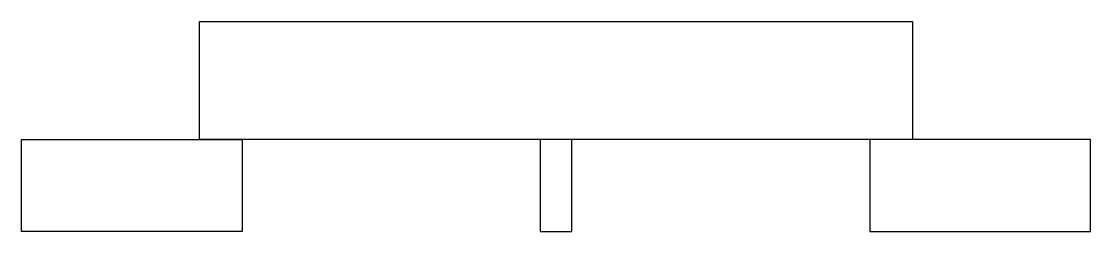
# Model space of a CAD drawing. Extents: x 0 to 4080, y 0 to 800.
import ezdxf

# ---------------------------------------------------------------- set-up
doc = ezdxf.new("R2010")
doc.units = 0
doc.header["$LTSCALE"] = 50
doc.layers.get('0').update_dxf_attribs({"linetype": 'CONTINUOUS'})

msp = doc.modelspace()

# ---------------------------------------------------------------- linework, layer by layer
at = {"color": 0}
for points in [[(680, 800), (3400, 800), (3400, 350), (680, 350)], [(0, 350), (842.4, 350), (842.4, 0), (0, 0)], [(4080, 350), (3237.6, 350), (3237.6, 0), (4080, 0)]]:
    msp.add_lwpolyline(points, close=True, dxfattribs=at)
msp.add_lwpolyline([(1980, 350), (1980, 0), (2100, 0), (2100, 350)], dxfattribs=at)

doc.saveas('drawing.dxf')
